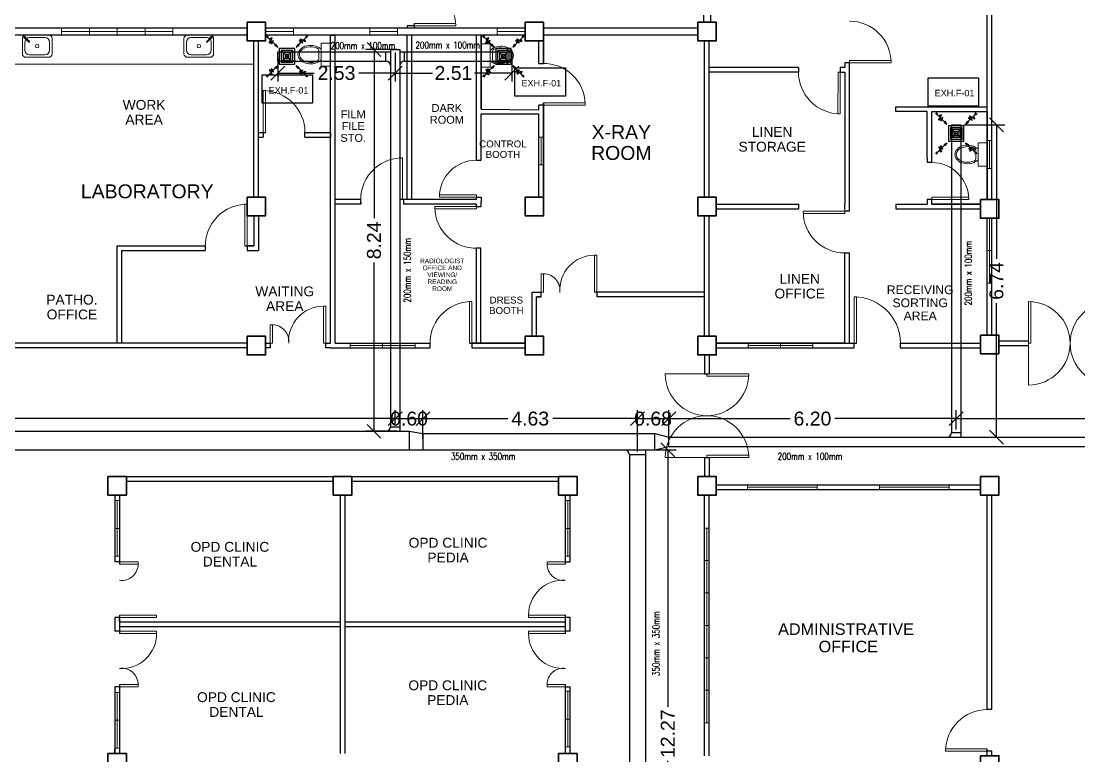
# Model space of a CAD drawing. Header units: millimetres. Extents: x 116 to 538, y 77 to 149.
# Drawn here: x 159.02 to 181.85, y 123.45 to 139.3 of the extents above; entities that cross this region are included whole.
import ezdxf

# ---------------------------------------------------------------- set-up
doc = ezdxf.new("R2010")
doc.units = ezdxf.units.MM
doc.header["$MEASUREMENT"] = 0
for name, color, linetype in [('AIR', 7, 'Continuous'), ('AIR-00', 8, 'Continuous'), ('AIR-03', 30, 'Continuous'), ('dimen', 7, 'Continuous'), ('ducting label', 7, 'Continuous'), ('exhaust', 7, 'Continuous'), ('label', 7, 'Continuous'), ('Legends', 7, 'Continuous')]:
    doc.layers.add(name, color=color, linetype=linetype)
doc.styles.add('Arch-Dim', font='simplex.shx', dxfattribs={"width": 0.75})
doc.styles.get("Standard").update_dxf_attribs({"font": 'arial.ttf'})
doc.styles.add('SWISSLT175', font='swissl.ttf', dxfattribs={"height": 0.175})
doc.dimstyles.new('Copy of dimension', dxfattribs={"dimtxt": 0.3, "dimasz": 0.3, "dimexe": 0.18, "dimexo": 0.0625, "dimgap": 0.09, "dimtad": 0, "dimzin": 0, "dimdsep": 46, "dimtxsty": 'Standard', "dimblk": 'OBLIQUE', "dimcen": 0.09, "dimclrd": 256, "dimclre": 256, "dimclrt": 256, "dimadec": 0, "dimazin": 0, "dimtfac": 1, "dimtofl": 0, "dimtmove": 0, "dimatfit": 3, "dimldrblk": 'OBLIQUE', "dimfxl": 1, "dimtolj": 1, "dimtzin": 0, "dimarcsym": 0})

# ---------------------------------------------------------------- blocks, each defined once
blk = doc.blocks.new('GRILL-C-IN')
at = {"layer": 'AIR-00', "color": 7, "ltscale": 3}
for p, q in [((-0.623, 0.601), (-0.674, 0.651)), ((-0.601, 0.623), (-0.651, 0.674)), ((-0.637, 0.637), (-0.3, 0.3)), ((0.637, 0.637), (0.3, 0.3)), ((0.601, 0.623), (0.651, 0.674)), ((0.623, 0.601), (0.674, 0.651)), ((-0.637, -0.637), (-0.3, -0.3)), ((0.637, -0.637), (0.3, -0.3)), ((-0.623, -0.601), (-0.674, -0.651)), ((-0.601, -0.623), (-0.651, -0.674)), ((0.601, -0.623), (0.651, -0.674)), ((0.623, -0.601), (0.674, -0.651))]:
    blk.add_line(p, q, dxfattribs=at)
at = {"layer": 'AIR-00', "color": 7}
for p, q in [((-0.188, 0.187), (0.187, -0.188)), ((0.187, 0.187), (-0.188, -0.188))]:
    blk.add_line(p, q, dxfattribs=at)
at = {"layer": 'AIR-00', "color": 7, "ltscale": 3}
for points in [[(-0.362, 0.393), (-0.393, 0.362), (-0.3, 0.3)], [(0.393, 0.362), (0.362, 0.393), (0.3, 0.3)], [(-0.362, -0.393), (-0.393, -0.362), (-0.3, -0.3)], [(0.393, -0.362), (0.362, -0.393), (0.3, -0.3)]]:
    blk.add_lwpolyline(points, close=True, dxfattribs=at)
at = {"layer": 'AIR-00', "color": 7}
for points in [[(-0.188, -0.188), (0.187, -0.188), (0.187, 0.187), (-0.188, 0.187)], [(-0.125, -0.125), (0.125, -0.125), (0.125, 0.125), (-0.125, 0.125)], [(-0.062, -0.062), (0.062, -0.062), (0.062, 0.062), (-0.062, 0.062)]]:
    blk.add_lwpolyline(points, close=True, dxfattribs=at)
at = {"layer": 'AIR-00', "color": 7, "ltscale": 3}
for points in [[(-0.441, 0.441), (-0.512, 0.404), (-0.432, 0.514), (-0.568, 0.43), (-0.477, 0.6), (-0.561, 0.561)], [(0.441, 0.441), (0.404, 0.512), (0.514, 0.432), (0.43, 0.568), (0.6, 0.477), (0.561, 0.561)], [(-0.441, -0.441), (-0.512, -0.404), (-0.432, -0.514), (-0.568, -0.43), (-0.477, -0.6), (-0.561, -0.561)], [(0.441, -0.441), (0.404, -0.512), (0.514, -0.432), (0.43, -0.568), (0.6, -0.477), (0.561, -0.561)]]:
    blk.add_spline(points, degree=3, dxfattribs=at)
for points in [[(-0.3, 0.3), (-0.362, 0.393), (-0.393, 0.362)], [(0.3, 0.3), (0.393, 0.362), (0.362, 0.393)], [(-0.3, -0.3), (-0.362, -0.393), (-0.393, -0.362)], [(0.3, -0.3), (0.393, -0.362), (0.362, -0.393)]]:
    blk.add_solid(points, dxfattribs=at)
at = {"layer": 'AIR-03', "color": 7}
blk.add_lwpolyline([(-0.25, -0.25), (0.25, -0.25), (0.25, 0.25), (-0.25, 0.25)], close=True, dxfattribs=at)
blk = doc.blocks.new('_Oblique')
at = {"color": 0, "linetype": 'ByBlock', "lineweight": -2}
blk.add_line((-0.5, -0.5), (0.5, 0.5), dxfattribs=at)
blk = doc.blocks.new('*D25')
at = {"layer": 'Defpoints', "color": 0, "transparency": 16777216}
for p in [(167.093, 130.723), (167.093, 130.55), (149.435, 129.85)]:
    blk.add_point(p, dxfattribs=at)
at = {"layer": 'dimen', "lineweight": -2, "transparency": 16777216}
for p, q in [((149.435, 129.913), (149.435, 130.903)), ((167.093, 130.613), (167.093, 130.903)), ((149.435, 130.723), (157.682, 130.723)), ((167.093, 130.723), (158.846, 130.723))]:
    blk.add_line(p, q, dxfattribs=at)
at = {"layer": 'dimen', "lineweight": -2, "transparency": 16777216, "xscale": 0.3, "yscale": 0.3, "zscale": 0.3, "rotation": 180}
blk.add_blockref('_Oblique', (149.435, 130.723), dxfattribs=at)
at = {"layer": 'dimen', "lineweight": -2, "transparency": 16777216, "xscale": 0.3, "yscale": 0.3, "zscale": 0.3}
blk.add_blockref('_Oblique', (167.093, 130.723), dxfattribs=at)
at = {"layer": 'dimen', "transparency": 16777216, "insert": (158.264, 130.723), "char_height": 0.3, "attachment_point": 5}
blk.add_mtext('\\A1;17.66', dxfattribs=at)
blk = doc.blocks.new('*D26')
at = {"layer": 'Defpoints', "color": 0, "transparency": 16777216}
for p in [(167.693, 130.723), (167.093, 130.55), (167.693, 130.225)]:
    blk.add_point(p, dxfattribs=at)
at = {"layer": 'dimen', "lineweight": -2, "transparency": 16777216}
for p, q in [((167.093, 130.613), (167.093, 130.903)), ((167.693, 130.288), (167.693, 130.903)), ((167.093, 130.723), (167.693, 130.723))]:
    blk.add_line(p, q, dxfattribs=at)
at = {"layer": 'dimen', "lineweight": -2, "transparency": 16777216, "xscale": 0.3, "yscale": 0.3, "zscale": 0.3, "rotation": 180}
blk.add_blockref('_Oblique', (167.093, 130.723), dxfattribs=at)
at = {"layer": 'dimen', "lineweight": -2, "transparency": 16777216, "xscale": 0.3, "yscale": 0.3, "zscale": 0.3}
blk.add_blockref('_Oblique', (167.693, 130.723), dxfattribs=at)
at = {"layer": 'dimen', "transparency": 16777216, "insert": (167.393, 130.723), "char_height": 0.3, "attachment_point": 5}
blk.add_mtext('\\A1;0.60', dxfattribs=at)
blk = doc.blocks.new('*D27')
at = {"layer": 'Defpoints', "color": 0, "transparency": 16777216}
for p in [(166.637, 138.687), (167.193, 138.687), (167.193, 130.45)]:
    blk.add_point(p, dxfattribs=at)
at = {"layer": 'dimen', "lineweight": -2, "transparency": 16777216}
for p, q in [((167.131, 138.687), (166.457, 138.687)), ((166.637, 138.687), (166.637, 135.048)), ((166.637, 130.45), (166.637, 134.09)), ((167.131, 130.45), (166.457, 130.45))]:
    blk.add_line(p, q, dxfattribs=at)
at = {"layer": 'dimen', "lineweight": -2, "transparency": 16777216, "xscale": 0.3, "yscale": 0.3, "zscale": 0.3}
for p, rotation in [((166.637, 138.687), 90), ((166.637, 130.45), 270)]:
    blk.add_blockref('_Oblique', p, dxfattribs=dict(at, rotation=rotation))
at = {"layer": 'dimen', "transparency": 16777216, "insert": (166.637, 134.569), "char_height": 0.3, "attachment_point": 5, "rotation": 90}
blk.add_mtext('\\A1;8.24', dxfattribs=at)
blk = doc.blocks.new('*D28')
at = {"layer": 'Defpoints', "color": 0, "transparency": 16777216}
for p in [(164.562, 138.539), (167.093, 138.687), (164.562, 138.179)]:
    blk.add_point(p, dxfattribs=at)
at = {"layer": 'dimen', "lineweight": -2, "transparency": 16777216}
for p, q in [((167.093, 138.625), (167.093, 137.999)), ((164.562, 138.477), (164.562, 137.999)), ((164.562, 138.179), (165.346, 138.179)), ((167.093, 138.179), (166.31, 138.179))]:
    blk.add_line(p, q, dxfattribs=at)
at = {"layer": 'dimen', "lineweight": -2, "transparency": 16777216, "xscale": 0.3, "yscale": 0.3, "zscale": 0.3, "rotation": 180}
blk.add_blockref('_Oblique', (164.562, 138.179), dxfattribs=at)
at = {"layer": 'dimen', "lineweight": -2, "transparency": 16777216, "xscale": 0.3, "yscale": 0.3, "zscale": 0.3}
blk.add_blockref('_Oblique', (167.093, 138.179), dxfattribs=at)
at = {"layer": 'dimen', "transparency": 16777216, "insert": (165.828, 138.179), "char_height": 0.3, "attachment_point": 5}
blk.add_mtext('\\A1;2.53', dxfattribs=at)
blk = doc.blocks.new('*D29')
at = {"layer": 'Defpoints', "color": 0, "transparency": 16777216}
for p in [(167.093, 138.687), (169.608, 138.539), (169.608, 138.179)]:
    blk.add_point(p, dxfattribs=at)
at = {"layer": 'dimen', "lineweight": -2, "transparency": 16777216}
for p, q in [((167.093, 138.625), (167.093, 137.999)), ((169.608, 138.477), (169.608, 137.999)), ((167.093, 138.179), (167.898, 138.179)), ((169.608, 138.179), (168.804, 138.179))]:
    blk.add_line(p, q, dxfattribs=at)
at = {"layer": 'dimen', "lineweight": -2, "transparency": 16777216, "xscale": 0.3, "yscale": 0.3, "zscale": 0.3, "rotation": 180}
blk.add_blockref('_Oblique', (167.093, 138.179), dxfattribs=at)
at = {"layer": 'dimen', "lineweight": -2, "transparency": 16777216, "xscale": 0.3, "yscale": 0.3, "zscale": 0.3}
blk.add_blockref('_Oblique', (169.608, 138.179), dxfattribs=at)
at = {"layer": 'dimen', "transparency": 16777216, "insert": (168.351, 138.179), "char_height": 0.3, "attachment_point": 5}
blk.add_mtext('\\A1;2.51', dxfattribs=at)
blk = doc.blocks.new('*D30')
at = {"layer": 'Defpoints', "color": 0, "transparency": 16777216}
for p in [(172.321, 130.723), (167.693, 130.225), (172.321, 129.95)]:
    blk.add_point(p, dxfattribs=at)
at = {"layer": 'dimen', "lineweight": -2, "transparency": 16777216}
for p, q in [((167.693, 130.288), (167.693, 130.903)), ((172.321, 130.013), (172.321, 130.903)), ((167.693, 130.723), (169.521, 130.723)), ((172.321, 130.723), (170.493, 130.723))]:
    blk.add_line(p, q, dxfattribs=at)
at = {"layer": 'dimen', "lineweight": -2, "transparency": 16777216, "xscale": 0.3, "yscale": 0.3, "zscale": 0.3, "rotation": 180}
blk.add_blockref('_Oblique', (167.693, 130.723), dxfattribs=at)
at = {"layer": 'dimen', "lineweight": -2, "transparency": 16777216, "xscale": 0.3, "yscale": 0.3, "zscale": 0.3}
blk.add_blockref('_Oblique', (172.321, 130.723), dxfattribs=at)
at = {"layer": 'dimen', "transparency": 16777216, "insert": (170.007, 130.723), "char_height": 0.3, "attachment_point": 5}
blk.add_mtext('\\A1;4.63', dxfattribs=at)
blk = doc.blocks.new('*D31')
at = {"layer": 'Defpoints', "color": 0, "transparency": 16777216}
for p in [(172.996, 130.723), (172.996, 130.225), (172.321, 129.95)]:
    blk.add_point(p, dxfattribs=at)
at = {"layer": 'dimen', "lineweight": -2, "transparency": 16777216}
for p, q in [((172.321, 130.013), (172.321, 130.903)), ((172.996, 130.288), (172.996, 130.903)), ((172.321, 130.723), (172.996, 130.723))]:
    blk.add_line(p, q, dxfattribs=at)
at = {"layer": 'dimen', "lineweight": -2, "transparency": 16777216, "xscale": 0.3, "yscale": 0.3, "zscale": 0.3, "rotation": 180}
blk.add_blockref('_Oblique', (172.321, 130.723), dxfattribs=at)
at = {"layer": 'dimen', "lineweight": -2, "transparency": 16777216, "xscale": 0.3, "yscale": 0.3, "zscale": 0.3}
blk.add_blockref('_Oblique', (172.996, 130.723), dxfattribs=at)
at = {"layer": 'dimen', "transparency": 16777216, "insert": (172.658, 130.723), "char_height": 0.3, "attachment_point": 5}
blk.add_mtext('\\A1;0.68', dxfattribs=at)
blk = doc.blocks.new('*D32')
at = {"layer": 'Defpoints', "color": 0, "transparency": 16777216}
for p in [(179.2, 130.723), (179.2, 130.425), (172.996, 130.225)]:
    blk.add_point(p, dxfattribs=at)
at = {"layer": 'dimen', "lineweight": -2, "transparency": 16777216}
for p, q in [((172.996, 130.288), (172.996, 130.903)), ((179.2, 130.488), (179.2, 130.903)), ((172.996, 130.723), (175.618, 130.723)), ((179.2, 130.723), (176.578, 130.723))]:
    blk.add_line(p, q, dxfattribs=at)
at = {"layer": 'dimen', "lineweight": -2, "transparency": 16777216, "xscale": 0.3, "yscale": 0.3, "zscale": 0.3, "rotation": 180}
blk.add_blockref('_Oblique', (172.996, 130.723), dxfattribs=at)
at = {"layer": 'dimen', "lineweight": -2, "transparency": 16777216, "xscale": 0.3, "yscale": 0.3, "zscale": 0.3}
blk.add_blockref('_Oblique', (179.2, 130.723), dxfattribs=at)
at = {"layer": 'dimen', "transparency": 16777216, "insert": (176.098, 130.723), "char_height": 0.3, "attachment_point": 5}
blk.add_mtext('\\A1;6.20', dxfattribs=at)
blk = doc.blocks.new('*D33')
at = {"layer": 'Defpoints', "color": 0, "transparency": 16777216}
for p in [(189.069, 130.723), (179.2, 130.425), (189.069, 130.225)]:
    blk.add_point(p, dxfattribs=at)
at = {"layer": 'dimen', "lineweight": -2, "transparency": 16777216}
for p, q in [((179.2, 130.488), (179.2, 130.903)), ((189.069, 130.288), (189.069, 130.903)), ((179.2, 130.723), (183.655, 130.723)), ((189.069, 130.723), (184.614, 130.723))]:
    blk.add_line(p, q, dxfattribs=at)
at = {"layer": 'dimen', "lineweight": -2, "transparency": 16777216, "xscale": 0.3, "yscale": 0.3, "zscale": 0.3, "rotation": 180}
blk.add_blockref('_Oblique', (179.2, 130.723), dxfattribs=at)
at = {"layer": 'dimen', "lineweight": -2, "transparency": 16777216, "xscale": 0.3, "yscale": 0.3, "zscale": 0.3}
blk.add_blockref('_Oblique', (189.069, 130.723), dxfattribs=at)
at = {"layer": 'dimen', "transparency": 16777216, "insert": (184.135, 130.723), "char_height": 0.3, "attachment_point": 5}
blk.add_mtext('\\A1;9.87', dxfattribs=at)
blk = doc.blocks.new('*D35')
at = {"layer": 'Defpoints', "color": 0, "transparency": 16777216}
for p in [(179.3, 137.063), (179.3, 130.325), (180.068, 130.325)]:
    blk.add_point(p, dxfattribs=at)
at = {"layer": 'dimen', "lineweight": -2, "transparency": 16777216}
for p, q in [((179.363, 137.063), (180.248, 137.063)), ((180.068, 137.063), (180.068, 134.174)), ((180.068, 130.325), (180.068, 133.214)), ((179.363, 130.325), (180.248, 130.325))]:
    blk.add_line(p, q, dxfattribs=at)
at = {"layer": 'dimen', "lineweight": -2, "transparency": 16777216, "xscale": 0.3, "yscale": 0.3, "zscale": 0.3}
for p, rotation in [((180.068, 137.063), 90), ((180.068, 130.325), 270)]:
    blk.add_blockref('_Oblique', p, dxfattribs=dict(at, rotation=rotation))
at = {"layer": 'dimen', "transparency": 16777216, "insert": (180.068, 133.694), "char_height": 0.3, "attachment_point": 5, "rotation": 90}
blk.add_mtext('\\A1;6.74', dxfattribs=at)
blk = doc.blocks.new('*D36')
at = {"layer": 'Defpoints', "color": 0, "transparency": 16777216}
for p in [(172.496, 130.05), (172.596, 117.78), (172.975, 117.78)]:
    blk.add_point(p, dxfattribs=at)
at = {"layer": 'dimen', "lineweight": -2, "transparency": 16777216}
for p, q in [((172.558, 130.05), (173.155, 130.05)), ((172.975, 130.05), (172.975, 124.508)), ((172.975, 117.78), (172.975, 123.344)), ((172.658, 117.78), (173.155, 117.78))]:
    blk.add_line(p, q, dxfattribs=at)
at = {"layer": 'dimen', "lineweight": -2, "transparency": 16777216, "xscale": 0.3, "yscale": 0.3, "zscale": 0.3}
for p, rotation in [((172.975, 130.05), 90), ((172.975, 117.78), 270)]:
    blk.add_blockref('_Oblique', p, dxfattribs=dict(at, rotation=rotation))
at = {"layer": 'dimen', "transparency": 16777216, "insert": (172.975, 123.926), "char_height": 0.3, "attachment_point": 5, "rotation": 90}
blk.add_mtext('\\A1;12.27', dxfattribs=at)

msp = doc.modelspace()

# ---------------------------------------------------------------- linework, layer by layer
at = {"color": 8, "lineweight": 25}
for p, q in [((173.746, 141.098), (173.746, 139.274)), ((173.896, 141.098), (173.896, 139.274)), ((179.871, 135.448), (179.871, 141.098)), ((179.971, 135.448), (179.971, 141.098)), ((167.501, 139.249), (167.501, 139.149)), ((163.896, 139.149), (158.296, 139.149)), ((163.896, 138.999), (158.296, 138.999)), ((169.896, 139.149), (164.296, 139.149)), ((169.896, 138.999), (164.296, 138.999)), ((165.696, 132.349), (165.696, 138.999)), ((165.796, 132.349), (165.796, 138.999)), ((167.351, 139.199), (167.351, 139.149)), ((167.501, 139.199), (167.351, 139.199)), ((167.351, 135.449), (167.351, 138.999)), ((167.451, 135.449), (167.451, 138.999)), ((168.846, 136.299), (168.846, 138.999)), ((168.946, 137.398), (168.946, 138.999)), ((168.946, 138.999), (168.946, 137.399)), ((173.621, 139.149), (170.296, 139.149)), ((173.621, 138.999), (170.296, 138.999)), ((173.621, 138.999), (171.646, 138.999)), ((164.046, 135.499), (164.046, 138.874)), ((164.146, 135.499), (164.146, 138.874)), ((170.196, 138.386), (170.196, 138.874)), ((170.296, 138.386), (170.296, 138.874)), ((170.296, 138.874), (170.296, 138.386)), ((173.771, 135.499), (173.771, 138.874)), ((173.871, 135.499), (173.871, 138.874)), ((170.196, 138.386), (170.296, 138.386)), ((176.896, 138.399), (176.796, 138.399)), ((176.796, 138.399), (176.796, 138.299)), ((176.796, 138.399), (176.796, 138.299)), ((176.896, 135.199), (176.896, 138.399)), ((175.796, 138.299), (173.871, 138.299)), ((175.796, 138.199), (173.871, 138.199)), ((175.796, 138.299), (175.796, 138.199)), ((176.796, 138.299), (176.696, 138.299)), ((176.696, 138.299), (176.696, 138.199)), ((176.696, 138.199), (176.796, 138.199)), ((176.796, 138.199), (176.796, 135.349)), ((168.946, 137.398), (170.196, 137.387)), ((170.196, 137.386), (170.196, 137.486)), ((170.296, 137.486), (170.196, 137.486)), ((170.296, 135.499), (170.296, 137.536)), ((170.296, 137.536), (170.296, 135.499)), ((170.296, 137.386), (170.296, 137.486)), ((177.896, 137.349), (177.896, 137.449)), ((177.896, 137.449), (179.871, 137.449)), ((168.946, 136.299), (168.946, 137.299)), ((168.946, 137.299), (170.196, 137.299)), ((170.196, 135.499), (170.196, 137.299)), ((170.296, 135.499), (170.296, 137.299)), ((170.296, 137.299), (170.296, 136.799)), ((178.571, 137.349), (177.896, 137.349)), ((178.571, 136.349), (178.571, 137.349)), ((178.671, 137.349), (179.871, 137.349)), ((178.671, 136.349), (178.671, 137.349)), ((179.871, 137.349), (179.871, 135.448)), ((164.146, 136.899), (164.296, 136.899)), ((164.146, 136.799), (164.246, 136.799)), ((164.246, 136.899), (164.246, 136.799)), ((165.146, 136.899), (165.696, 136.899)), ((165.146, 136.799), (165.146, 136.899)), ((165.146, 136.799), (165.696, 136.799)), ((178.571, 136.349), (178.571, 136.249)), ((178.671, 136.249), (178.671, 136.349)), ((178.671, 136.249), (178.571, 136.249)), ((166.351, 135.449), (165.796, 135.449)), ((166.351, 135.349), (165.796, 135.349)), ((166.176, 135.349), (166.171, 135.349)), ((166.351, 135.349), (166.351, 135.449)), ((168.846, 135.449), (167.221, 135.449)), ((167.271, 135.449), (167.271, 135.349)), ((168.846, 135.349), (167.271, 135.349)), ((168.846, 135.499), (168.946, 135.499)), ((168.846, 135.449), (168.846, 135.499)), ((168.846, 135.299), (168.846, 135.349)), ((168.946, 135.499), (168.946, 135.399)), ((168.946, 135.299), (168.946, 135.399)), ((174.021, 135.349), (175.796, 135.349)), ((175.796, 135.349), (175.796, 135.249)), ((176.796, 135.249), (176.796, 135.349)), ((177.896, 135.349), (178.571, 135.349)), ((177.896, 135.349), (177.896, 135.249)), ((178.671, 135.449), (178.571, 135.449)), ((178.571, 135.449), (178.571, 135.349)), ((178.671, 135.349), (178.671, 135.449)), ((178.671, 135.349), (179.721, 135.349)), ((179.721, 135.349), (178.671, 135.349)), ((168.846, 135.299), (168.946, 135.299)), ((174.021, 135.249), (175.796, 135.249)), ((174.021, 135.249), (175.796, 135.249)), ((176.896, 135.199), (176.796, 135.199)), ((177.896, 135.249), (179.721, 135.249)), ((164.046, 135.099), (164.046, 134.449)), ((164.146, 135.099), (164.146, 134.349)), ((173.771, 132.499), (173.771, 135.099)), ((173.871, 132.499), (173.871, 135.099)), ((179.871, 132.524), (179.871, 135.048)), ((179.971, 132.524), (179.971, 135.048)), ((161.096, 132.349), (161.096, 134.449)), ((161.096, 134.449), (162.996, 134.449)), ((162.996, 134.449), (162.996, 134.349)), ((163.846, 134.449), (164.046, 134.449)), ((164.046, 134.449), (163.896, 134.449)), ((163.896, 134.449), (163.896, 134.349)), ((161.196, 132.349), (161.196, 134.349)), ((161.196, 134.349), (162.996, 134.349)), ((163.896, 134.349), (164.046, 134.349)), ((164.046, 134.349), (164.146, 134.349)), ((168.845, 132.349), (168.845, 134.398)), ((168.945, 134.398), (168.845, 134.398)), ((168.945, 132.349), (168.945, 134.398)), ((176.796, 132.349), (176.796, 134.299)), ((176.796, 134.299), (176.896, 134.299)), ((176.896, 132.349), (176.896, 134.299)), ((170.046, 132.499), (170.046, 133.449)), ((170.046, 133.449), (170.246, 133.449)), ((170.246, 133.349), (170.146, 133.349)), ((170.146, 132.499), (170.146, 133.349)), ((170.146, 133.349), (170.246, 133.349)), ((170.246, 133.349), (170.246, 133.449)), ((173.771, 133.449), (171.396, 133.449)), ((171.446, 133.449), (171.446, 133.349)), ((173.771, 133.349), (171.446, 133.349)), ((180.121, 132.399), (180.758, 132.399)), ((163.896, 132.349), (158.296, 132.349)), ((163.896, 132.249), (158.296, 132.249)), ((164.296, 132.349), (164.396, 132.349)), ((164.396, 132.249), (164.296, 132.249)), ((164.396, 132.349), (164.396, 132.249)), ((165.596, 132.349), (165.696, 132.349)), ((165.596, 132.249), (165.596, 132.349)), ((165.696, 132.249), (165.596, 132.249)), ((165.696, 132.249), (167.851, 132.249)), ((165.796, 132.349), (167.845, 132.349)), ((167.845, 132.249), (167.845, 132.349)), ((168.695, 132.349), (169.896, 132.349)), ((168.845, 132.349), (168.745, 132.349)), ((168.745, 132.349), (168.745, 132.249)), ((168.745, 132.249), (169.896, 132.249)), ((169.896, 132.349), (168.796, 132.349)), ((174.021, 132.349), (177.046, 132.349)), ((176.796, 132.349), (174.021, 132.349)), ((174.021, 132.249), (176.996, 132.249)), ((174.021, 132.249), (176.996, 132.249)), ((176.996, 132.249), (176.996, 132.349)), ((177.991, 132.249), (179.721, 132.249)), ((177.996, 132.349), (179.721, 132.349)), ((177.996, 132.249), (177.996, 132.349)), ((180.121, 132.299), (180.758, 132.299)), ((173.771, 132.099), (173.771, 131.687)), ((173.871, 132.099), (173.871, 131.687)), ((173.771, 131.687), (173.871, 131.687)), ((173.771, 129.887), (173.771, 129.475)), ((173.771, 129.887), (173.871, 129.887)), ((173.871, 129.887), (173.871, 129.475)), ((161.296, 129.475), (165.758, 129.475)), ((166.158, 129.475), (170.621, 129.475)), ((161.296, 129.375), (165.758, 129.375)), ((166.158, 129.375), (170.621, 129.375)), ((174.021, 129.298), (179.721, 129.298)), ((174.021, 129.198), (179.721, 129.198)), ((176.871, 129.298), (179.721, 129.298)), ((161.046, 129.075), (161.046, 127.636)), ((161.146, 129.075), (161.146, 127.586)), ((165.908, 129.075), (165.908, 123.498)), ((166.008, 129.075), (166.008, 123.498)), ((170.771, 127.586), (170.771, 129.075)), ((170.871, 127.636), (170.871, 129.075)), ((173.771, 123.448), (173.771, 129.075)), ((173.871, 123.448), (173.871, 129.075)), ((179.871, 124.448), (179.871, 129.075)), ((179.971, 124.448), (179.971, 129.075)), ((161.146, 127.636), (161.046, 127.636)), ((170.771, 127.636), (170.871, 127.636)), ((161.146, 126.486), (161.146, 126.086)), ((170.771, 126.086), (170.771, 126.486)), ((161.046, 126.436), (161.046, 126.136)), ((161.146, 126.436), (161.046, 126.436)), ((161.146, 126.336), (161.146, 126.436)), ((161.146, 126.336), (165.908, 126.336)), ((161.146, 126.236), (165.908, 126.236)), ((161.146, 126.236), (161.146, 126.136)), ((166.008, 126.336), (170.771, 126.336)), ((166.008, 126.236), (170.771, 126.236)), ((170.871, 126.436), (170.771, 126.436)), ((170.871, 126.136), (170.871, 126.436)), ((161.146, 126.136), (161.046, 126.136)), ((170.871, 126.136), (170.771, 126.136)), ((161.046, 124.936), (161.046, 123.498)), ((161.146, 124.936), (161.046, 124.936)), ((161.146, 124.986), (161.146, 123.498)), ((170.771, 123.498), (170.771, 124.986)), ((170.771, 124.936), (170.871, 124.936)), ((170.871, 123.498), (170.871, 124.936)), ((179.971, 124.448), (179.871, 124.448)), ((161.046, 123.498), (161.046, 123.598)), ((179.871, 123.448), (179.871, 123.598)), ((179.971, 123.548), (179.871, 123.548)), ((179.971, 123.448), (179.971, 123.548))]:
    msp.add_line(p, q, dxfattribs=at)
at = {"color": 8}
msp.add_line((167.501, 139.249), (167.501, 139.149), dxfattribs=at)
at = {"color": 8, "lineweight": 13}
for p, q in [((168.401, 139.249), (167.501, 139.249)), ((167.501, 139.199), (168.401, 139.199)), ((177.796, 138.449), (176.896, 138.449)), ((176.896, 138.449), (176.896, 138.399)), ((176.896, 138.399), (177.796, 138.399)), ((177.796, 138.399), (177.796, 138.449)), ((176.646, 137.299), (176.655, 138.199)), ((176.655, 138.199), (176.696, 138.199)), ((176.696, 138.199), (176.696, 137.299)), ((164.246, 136.899), (164.246, 137.799)), ((164.246, 137.799), (164.296, 137.799)), ((164.296, 137.799), (164.296, 136.899)), ((171.196, 137.536), (170.296, 137.536)), ((170.296, 137.486), (171.196, 137.486)), ((171.196, 137.486), (171.196, 137.536)), ((176.696, 137.299), (176.646, 137.299)), ((167.251, 136.349), (167.201, 136.349)), ((167.201, 136.349), (167.201, 135.449)), ((167.251, 135.449), (167.251, 136.349)), ((163.896, 135.349), (163.846, 135.349)), ((163.846, 135.349), (163.846, 134.449)), ((163.896, 134.449), (163.896, 135.349)), ((167.301, 135.449), (167.201, 135.449)), ((168.046, 135.549), (168.846, 135.549)), ((168.846, 135.499), (168.046, 135.499)), ((168.846, 135.499), (168.846, 135.549)), ((178.671, 135.449), (178.671, 135.499)), ((179.471, 135.499), (178.671, 135.499)), ((178.671, 135.449), (179.471, 135.449)), ((179.471, 135.449), (179.471, 135.499)), ((168.846, 135.299), (167.946, 135.299)), ((167.946, 135.299), (167.947, 135.249)), ((167.946, 135.249), (168.846, 135.249)), ((168.846, 135.249), (168.846, 135.299)), ((176.796, 135.199), (175.896, 135.199)), ((175.896, 135.199), (175.896, 135.149)), ((175.896, 135.149), (176.796, 135.149)), ((176.796, 135.149), (176.796, 135.249)), ((176.796, 135.199), (176.796, 135.149)), ((176.996, 133.349), (177.046, 133.349)), ((176.996, 132.349), (176.996, 133.349)), ((177.046, 133.349), (177.046, 132.349)), ((168.745, 133.249), (168.695, 133.249)), ((168.695, 133.249), (168.695, 132.349)), ((168.745, 132.349), (168.745, 133.249)), ((180.758, 132.349), (180.758, 133.249)), ((180.808, 133.249), (180.808, 132.349)), ((180.758, 132.299), (180.758, 132.399)), ((180.808, 132.349), (180.758, 132.349)), ((180.758, 132.349), (180.758, 131.449)), ((173.821, 131.687), (172.921, 131.687)), ((173.821, 131.687), (174.721, 131.687)), ((173.821, 131.637), (173.821, 131.687)), ((174.721, 131.637), (173.821, 131.637)), ((174.721, 131.687), (174.721, 131.637)), ((173.821, 129.887), (172.921, 129.887)), ((173.821, 129.937), (174.721, 129.937)), ((173.821, 129.887), (173.821, 129.937)), ((174.721, 129.887), (173.821, 129.887)), ((174.721, 129.937), (174.721, 129.887)), ((178.971, 123.548), (178.971, 123.598)), ((178.971, 123.598), (179.871, 123.598)), ((179.871, 123.548), (178.971, 123.548))]:
    msp.add_line(p, q, dxfattribs=at)
at = {"color": 8, "lineweight": 9, "ltscale": 0.4}
for p, q in [((159.614, 138.999), (159.124, 138.999)), ((162.611, 138.999), (163.101, 138.999)), ((159.049, 138.924), (159.049, 138.594)), ((159.096, 138.939), (159.187, 138.848)), ((159.104, 138.844), (159.104, 138.674)), ((159.108, 138.952), (159.199, 138.86)), ((159.534, 138.944), (159.204, 138.944)), ((159.634, 138.674), (159.634, 138.844)), ((159.689, 138.594), (159.689, 138.924)), ((162.536, 138.594), (162.536, 138.924)), ((162.591, 138.674), (162.591, 138.844)), ((162.691, 138.944), (163.021, 138.944)), ((163.117, 138.952), (163.026, 138.86)), ((163.129, 138.939), (163.038, 138.848)), ((163.121, 138.844), (163.121, 138.674)), ((163.176, 138.924), (163.176, 138.594)), ((159.204, 138.574), (159.534, 138.574)), ((163.021, 138.574), (162.691, 138.574)), ((159.124, 138.519), (159.614, 138.519)), ((163.101, 138.519), (162.611, 138.519)), ((165.908, 127.556), (165.908, 128.046)), ((166.008, 127.556), (166.008, 128.046)), ((165.908, 124.649), (165.908, 125.139)), ((166.008, 124.649), (166.008, 125.139))]:
    msp.add_line(p, q, dxfattribs=at)
at = {"color": 8, "lineweight": 9}
for p, q in [((161.096, 139.149), (159.896, 139.149)), ((159.896, 139.149), (159.896, 138.999)), ((159.896, 139.074), (162.296, 139.074)), ((160.496, 139.149), (160.496, 138.999)), ((161.096, 139.149), (162.296, 139.149)), ((161.096, 139.149), (161.096, 138.999)), ((161.696, 139.149), (161.696, 138.999)), ((162.296, 139.149), (162.296, 138.999)), ((164.296, 139.149), (164.896, 139.149)), ((164.896, 139.074), (164.296, 139.074)), ((164.896, 139.149), (164.896, 138.999)), ((166.546, 138.999), (166.546, 139.149)), ((167.146, 139.074), (166.546, 139.074)), ((167.146, 138.999), (166.546, 138.999)), ((167.146, 139.149), (167.146, 138.999)), ((169.896, 139.149), (169.296, 139.149)), ((169.296, 139.149), (169.296, 138.999)), ((169.296, 139.074), (169.896, 139.074)), ((165.696, 138.827), (165.496, 138.827)), ((165.496, 138.827), (165.496, 138.327)), ((165.696, 138.327), (165.696, 138.827)), ((168.946, 138.808), (169.146, 138.808)), ((168.946, 138.308), (168.946, 138.808)), ((169.146, 138.808), (169.146, 138.308)), ((165.446, 138.668), (165.446, 138.487)), ((169.196, 138.648), (169.196, 138.467)), ((158.146, 138.374), (164.046, 138.374)), ((165.496, 138.327), (165.696, 138.327)), ((165.696, 138.063), (165.696, 138.133)), ((169.146, 138.308), (168.946, 138.308)), ((170.296, 136.799), (170.196, 136.799)), ((170.196, 136.799), (170.196, 136.199)), ((170.246, 136.799), (170.246, 136.199)), ((179.871, 136.422), (179.871, 136.722)), ((179.871, 136.722), (179.971, 136.722)), ((179.921, 136.722), (179.921, 136.122)), ((179.971, 136.722), (179.971, 136.122)), ((179.621, 136.513), (179.621, 136.332)), ((179.871, 136.672), (179.671, 136.672)), ((179.671, 136.672), (179.671, 136.172)), ((179.871, 136.172), (179.871, 136.672)), ((170.196, 136.199), (170.296, 136.199)), ((179.671, 136.172), (179.871, 136.172)), ((179.971, 136.122), (179.871, 136.122)), ((179.871, 134.348), (179.871, 135.048)), ((179.871, 135.048), (179.971, 135.048)), ((179.921, 135.048), (179.921, 133.648)), ((179.971, 135.048), (179.971, 133.648)), ((179.871, 134.348), (179.971, 134.348)), ((179.971, 133.648), (179.871, 133.648)), ((166.121, 132.249), (166.121, 132.349)), ((167.521, 132.299), (166.121, 132.299)), ((167.521, 132.249), (166.121, 132.249)), ((166.821, 132.349), (167.521, 132.349)), ((166.821, 132.349), (166.821, 132.249)), ((167.521, 132.349), (167.521, 132.249)), ((174.708, 132.249), (174.708, 132.349)), ((176.108, 132.299), (174.708, 132.299)), ((176.108, 132.249), (174.708, 132.249)), ((175.408, 132.349), (176.108, 132.349)), ((175.408, 132.349), (175.408, 132.249)), ((176.108, 132.349), (176.108, 132.249)), ((175.446, 129.298), (174.696, 129.298)), ((174.696, 129.298), (174.696, 129.198)), ((174.696, 129.248), (176.196, 129.248)), ((174.696, 129.198), (176.196, 129.198)), ((176.196, 129.198), (176.196, 129.298)), ((177.546, 129.198), (177.546, 129.298)), ((177.546, 129.248), (179.046, 129.248)), ((179.046, 129.198), (177.546, 129.198)), ((178.296, 129.298), (179.046, 129.298)), ((179.046, 129.298), (179.046, 129.198)), ((173.771, 127.662), (173.771, 128.362)), ((173.771, 128.362), (173.871, 128.362)), ((173.821, 128.362), (173.821, 126.962)), ((173.871, 128.362), (173.871, 126.962)), ((173.771, 127.662), (173.871, 127.662)), ((173.771, 126.262), (173.771, 126.962)), ((173.771, 126.962), (173.871, 126.962)), ((173.871, 126.962), (173.771, 126.962)), ((173.821, 126.962), (173.821, 125.562)), ((173.871, 126.962), (173.871, 125.562)), ((173.771, 126.262), (173.871, 126.262)), ((173.871, 125.562), (173.771, 125.562)), ((173.771, 124.862), (173.771, 125.562)), ((173.771, 125.562), (173.871, 125.562)), ((173.871, 125.562), (173.771, 125.562)), ((173.821, 125.562), (173.821, 124.162)), ((173.871, 125.562), (173.871, 124.162)), ((173.771, 124.862), (173.871, 124.862)), ((173.871, 124.162), (173.771, 124.162))]:
    msp.add_line(p, q, dxfattribs=at)
at = {"color": 8, "lineweight": -2}
for p, q in [((165.696, 138.999), (165.796, 138.999)), ((169.296, 139.149), (167.146, 139.149)), ((173.871, 138.199), (173.871, 138.299)), ((165.696, 136.899), (165.696, 136.799)), ((168.846, 136.299), (168.946, 136.299)), ((167.851, 132.249), (167.845, 132.249)), ((179.971, 123.448), (179.971, 123.548))]:
    msp.add_line(p, q, dxfattribs=at)
at = {"color": 8, "linetype": 'ByBlock', "lineweight": 9}
for p, q in [((161.146, 128.955), (161.046, 128.955)), ((161.046, 128.955), (161.046, 127.755)), ((161.096, 128.955), (161.096, 127.755)), ((161.146, 128.355), (161.146, 128.955)), ((170.871, 128.955), (170.771, 128.955)), ((170.771, 128.955), (170.771, 127.755)), ((170.821, 128.955), (170.821, 127.755)), ((170.871, 128.355), (170.871, 128.955)), ((161.046, 128.355), (161.146, 128.355)), ((170.771, 128.355), (170.871, 128.355)), ((161.046, 127.755), (161.146, 127.755)), ((170.771, 127.755), (170.871, 127.755)), ((161.146, 124.817), (161.046, 124.817)), ((161.046, 124.817), (161.046, 123.617)), ((161.096, 124.817), (161.096, 123.617)), ((161.146, 124.217), (161.146, 124.817)), ((170.871, 124.842), (170.771, 124.842)), ((170.771, 124.842), (170.771, 123.642)), ((170.821, 124.842), (170.821, 123.642)), ((170.871, 124.242), (170.871, 124.842)), ((161.046, 124.217), (161.146, 124.217)), ((170.771, 124.242), (170.871, 124.242)), ((161.046, 123.617), (161.146, 123.617)), ((170.771, 123.642), (170.871, 123.642))]:
    msp.add_line(p, q, dxfattribs=at)
at = {"color": 8, "lineweight": 35}
for points in [[(163.896, 139.274), (164.296, 139.274), (164.296, 138.874), (163.896, 138.874)], [(169.896, 139.274), (170.296, 139.274), (170.296, 138.874), (169.896, 138.874)], [(173.621, 139.274), (174.021, 139.274), (174.021, 138.874), (173.621, 138.874)], [(163.896, 135.499), (164.296, 135.499), (164.296, 135.099), (163.896, 135.099)], [(169.896, 135.499), (170.296, 135.499), (170.296, 135.099), (169.896, 135.099)], [(173.621, 135.499), (174.021, 135.499), (174.021, 135.099), (173.621, 135.099)], [(179.721, 135.448), (180.121, 135.448), (180.121, 135.048), (179.721, 135.048)], [(163.896, 132.499), (164.296, 132.499), (164.296, 132.099), (163.896, 132.099)], [(169.896, 132.499), (170.296, 132.499), (170.296, 132.099), (169.896, 132.099)], [(173.621, 132.499), (174.021, 132.499), (174.021, 132.099), (173.621, 132.099)], [(179.721, 132.524), (180.121, 132.524), (180.121, 132.124), (179.721, 132.124)], [(160.896, 129.475), (161.296, 129.475), (161.296, 129.075), (160.896, 129.075)], [(165.758, 129.475), (166.158, 129.475), (166.158, 129.075), (165.758, 129.075)], [(170.621, 129.475), (171.021, 129.475), (171.021, 129.075), (170.621, 129.075)], [(173.621, 129.475), (174.021, 129.475), (174.021, 129.075), (173.621, 129.075)], [(179.721, 129.475), (180.121, 129.475), (180.121, 129.075), (179.721, 129.075)], [(160.896, 123.498), (161.296, 123.498), (161.296, 123.098), (160.896, 123.098)], [(170.621, 123.498), (171.021, 123.498), (171.021, 123.098), (170.621, 123.098)], [(179.721, 123.45), (180.121, 123.45), (180.121, 123.05), (179.721, 123.05)]]:
    msp.add_lwpolyline(points, close=True, dxfattribs=at)
at = {"color": 8, "lineweight": 9}
for points in [[(159.896, 139.149), (162.296, 139.149), (162.296, 138.999), (159.896, 138.999)], [(164.296, 139.149), (164.896, 139.149), (164.896, 138.999), (164.296, 138.999)], [(166.546, 139.149), (167.146, 139.149), (167.146, 138.999), (166.546, 138.999)], [(169.296, 139.149), (169.896, 139.149), (169.896, 138.999), (169.296, 138.999)], [(169.296, 139.149), (169.896, 139.149), (169.896, 138.999), (169.296, 138.999)], [(170.196, 136.799), (170.296, 136.799), (170.296, 136.199), (170.196, 136.199)], [(179.871, 136.722), (179.971, 136.722), (179.971, 136.122), (179.871, 136.122)], [(179.871, 135.048), (179.971, 135.048), (179.971, 133.648), (179.871, 133.648)], [(166.121, 132.349), (167.521, 132.349), (167.521, 132.299), (166.121, 132.299)], [(174.708, 132.349), (176.108, 132.349), (176.108, 132.249), (174.708, 132.249)], [(174.696, 129.298), (176.196, 129.298), (176.196, 129.198), (174.696, 129.198)], [(177.546, 129.298), (179.046, 129.298), (179.046, 129.198), (177.546, 129.198)], [(161.046, 128.955), (161.146, 128.955), (161.146, 127.755), (161.046, 127.755)], [(170.771, 128.955), (170.871, 128.955), (170.871, 127.755), (170.771, 127.755)], [(173.771, 128.362), (173.871, 128.362), (173.871, 124.162), (173.771, 124.162)], [(161.046, 124.817), (161.146, 124.817), (161.146, 123.617), (161.046, 123.617)], [(170.771, 124.842), (170.871, 124.842), (170.871, 123.642), (170.771, 123.642)]]:
    msp.add_lwpolyline(points, close=True, dxfattribs=at)
at = {"color": 8, "lineweight": 13, "ltscale": 0.03}
for points in [[(171.396, 133.449), (171.446, 133.449), (171.446, 134.249), (171.396, 134.249)], [(170.246, 133.449), (170.296, 133.449), (170.296, 133.849), (170.246, 133.849)], [(165.546, 132.349), (165.596, 132.349), (165.596, 133.149), (165.546, 133.149)], [(164.396, 132.349), (164.446, 132.349), (164.446, 132.749), (164.396, 132.749)], [(161.146, 127.636), (161.146, 127.586), (161.546, 127.586), (161.546, 127.636)], [(170.771, 127.636), (170.771, 127.586), (170.371, 127.586), (170.371, 127.636)], [(161.146, 126.486), (161.146, 126.436), (161.946, 126.436), (161.946, 126.486)], [(170.771, 126.486), (170.771, 126.436), (169.971, 126.436), (169.971, 126.486)], [(161.146, 126.086), (161.146, 126.136), (161.946, 126.136), (161.946, 126.086)], [(170.771, 126.086), (170.771, 126.136), (169.971, 126.136), (169.971, 126.086)], [(161.146, 124.936), (161.146, 124.986), (161.546, 124.986), (161.546, 124.936)], [(170.771, 124.936), (170.771, 124.986), (170.371, 124.986), (170.371, 124.936)]]:
    msp.add_lwpolyline(points, close=True, dxfattribs=at)
at = {"color": 8, "lineweight": 9, "ltscale": 0.4}
for centre in [(159.369, 138.759), (162.856, 138.759)]:
    msp.add_circle(centre, 0.0375, dxfattribs=at)
at = {"color": 8, "lineweight": 13}
for centre, radius, start, end in [((167.501, 139.199), 0.9, 359.9636, 90.0139), ((176.896, 138.399), 0.9, 0, 90), ((170.296, 137.486), 0.9, 1.5911, 91.5911), ((176.696, 138.199), 0.9, 178.9827, 270), ((164.246, 136.899), 0.9, 0, 90), ((167.251, 135.449), 0.9, 90, 186.3794), ((168.846, 135.499), 0.8, 90, 180), ((178.671, 135.449), 0.8, 0, 90), ((163.896, 134.449), 0.9, 90, 181.5911), ((168.845, 135.299), 0.9, 181.5911, 271.5911), ((176.796, 135.199), 0.9, 180, 270), ((176.996, 132.349), 1, 354.2608, 90), ((168.745, 132.349), 0.9, 90, 186.3794), ((180.758, 132.349), 0.9, 270, 90), ((182.558, 132.349), 0.9, 90, 270), ((173.821, 131.687), 0.9, 180, 0), ((173.821, 129.887), 0.9, 0, 180), ((179.871, 123.548), 0.9, 90.0002, 180.0002)]:
    msp.add_arc(centre, radius, start, end, dxfattribs=at)
at = {"color": 8, "lineweight": 9, "ltscale": 0.4}
for centre, radius, start, end in [((159.124, 138.924), 0.075, 90, 180), ((159.614, 138.924), 0.075, 0, 90), ((162.611, 138.924), 0.075, 90, 180), ((163.101, 138.924), 0.075, 0, 90), ((159.102, 138.945), 0.0217, 338.7565, 291.2435), ((159.102, 138.945), 0.0145, 352.0499, 277.9501), ((159.102, 138.945), 0.00874, 45, 225), ((159.204, 138.844), 0.1, 140.0132, 180), ((159.204, 138.844), 0.1, 90, 129.9868), ((159.193, 138.854), 0.00874, 225, 45), ((159.534, 138.844), 0.1, 0, 90), ((162.691, 138.844), 0.1, 90, 180), ((163.021, 138.844), 0.1, 50.0132, 90), ((163.032, 138.854), 0.00874, 135, 315), ((163.021, 138.844), 0.1, 0, 39.9868), ((163.123, 138.945), 0.0217, 248.7565, 201.2435), ((163.123, 138.945), 0.0145, 262.0499, 187.9501), ((163.123, 138.945), 0.00874, 315, 135), ((159.124, 138.594), 0.075, 180, 270), ((159.204, 138.674), 0.1, 180, 270), ((159.534, 138.674), 0.1, 270, 0), ((159.614, 138.594), 0.075, 270, 0), ((162.611, 138.594), 0.075, 180, 270), ((162.691, 138.674), 0.1, 180, 270), ((163.021, 138.674), 0.1, 270, 0), ((163.101, 138.594), 0.075, 270, 0)]:
    msp.add_arc(centre, radius, start, end, dxfattribs=at)
at = {"color": 8, "lineweight": 9}
for centre, start, end in [((165.396, 138.668), 0, 61.8499), ((169.246, 138.648), 118.1501, 180), ((165.396, 138.487), 298.0084, 360), ((169.246, 138.467), 180, 241.9916), ((179.571, 136.513), 0, 61.8499), ((179.571, 136.332), 298.0084, 360)]:
    msp.add_arc(centre, 0.05, start, end, dxfattribs=at)
at = {"color": 8, "lineweight": -2}
msp.add_arc((178.671, 135.449), 0.8, 194.3615, 194.4775, dxfattribs=at)
at = {"color": 8, "lineweight": 13, "ltscale": 0.03}
for centre, radius, start, end in [((171.396, 133.497), 0.752, 90, 183.6952), ((170.296, 133.495), 0.353, 352.3719, 90), ((165.546, 132.397), 0.752, 90, 183.6952), ((164.446, 132.395), 0.353, 352.3719, 90), ((161.193, 127.586), 0.353, 262.3719, 0), ((170.724, 127.586), 0.353, 180, 277.6281), ((170.722, 126.486), 0.752, 86.3048, 180), ((161.194, 126.086), 0.752, 266.3048, 0), ((170.722, 126.086), 0.752, 180, 273.6952), ((161.193, 124.986), 0.353, 0, 97.6281), ((170.724, 124.986), 0.353, 82.3719, 180)]:
    msp.add_arc(centre, radius, start, end, dxfattribs=at)
at = {"color": 8, "lineweight": 9}
for centre in [(165.271, 138.577), (179.446, 136.422)]:
    msp.add_ellipse(centre, major_axis=(0.275, 0), ratio=0.727273, start_param=0.612555, end_param=5.670631, dxfattribs=at)
at = {"color": 8, "lineweight": 9, "extrusion": (0, 0, -1)}
msp.add_ellipse((169.371, 138.558), major_axis=(-0.275, 0), ratio=0.727273, start_param=0.612555, end_param=5.670631, dxfattribs=at)
at = {"color": 8, "lineweight": 9}
for points in [[(165.419, 138.712), (165.403, 138.721), (165.385, 138.728), (165.294, 138.755), (165.207, 138.75), (165.075, 138.692), (165.034, 138.642), (165.02, 138.544), (165.046, 138.492), (165.157, 138.418), (165.241, 138.4), (165.355, 138.415), (165.39, 138.427), (165.419, 138.443)], [(169.222, 138.692), (169.239, 138.701), (169.257, 138.708), (169.348, 138.735), (169.435, 138.73), (169.567, 138.672), (169.608, 138.622), (169.621, 138.524), (169.595, 138.472), (169.484, 138.398), (169.401, 138.38), (169.287, 138.396), (169.252, 138.407), (169.222, 138.423)], [(179.594, 136.557), (179.578, 136.566), (179.56, 136.573), (179.469, 136.6), (179.382, 136.595), (179.25, 136.537), (179.209, 136.487), (179.195, 136.389), (179.221, 136.337), (179.332, 136.263), (179.416, 136.245), (179.53, 136.261), (179.565, 136.272), (179.594, 136.288)]]:
    msp.add_open_spline(points, degree=3, knots=[0.937253, 0.937253, 0.937253, 0.937253, 1.185372, 1.185372, 2.113864, 2.113864, 3.042356, 3.042356, 3.970847, 3.970847, 4.899339, 4.899339, 5.346062, 5.346062, 5.346062, 5.346062], dxfattribs=at)
msp.add_point((165.696, 137.977), dxfattribs=at)
at = {"layer": 'exhaust'}
for p, q in [((164.562, 138.639), (166.993, 138.639)), ((164.562, 138.439), (164.562, 138.639)), ((166.893, 138.439), (166.893, 138.639)), ((166.993, 138.687), (166.993, 130.55)), ((166.993, 138.687), (167.193, 138.687)), ((167.193, 138.687), (167.193, 130.45)), ((167.193, 138.639), (169.608, 138.639)), ((167.293, 138.439), (167.293, 138.639)), ((169.608, 138.639), (169.608, 138.439)), ((164.562, 138.439), (166.893, 138.439)), ((167.293, 138.439), (169.608, 138.439)), ((179.1, 137.063), (179.1, 130.425)), ((179.1, 137.063), (179.3, 137.063)), ((179.3, 137.063), (179.3, 130.325)), ((149.785, 130.45), (167.393, 130.45)), ((166.993, 130.55), (167.193, 130.55)), ((167.393, 130.45), (167.393, 130.05)), ((167.393, 130.45), (167.693, 130.4)), ((167.693, 130.4), (172.696, 130.4)), ((167.693, 130.4), (167.693, 130.05)), ((172.696, 130.05), (172.696, 130.4)), ((172.696, 130.4), (172.996, 130.325)), ((172.996, 130.325), (189.069, 130.325)), ((172.996, 130.125), (172.996, 130.325)), ((179.1, 130.425), (179.3, 130.425)), ((172.696, 130.05), (172.996, 130.125)), ((172.996, 130.125), (189.069, 130.125)), ((149.685, 130.05), (172.696, 130.05)), ((172.146, 129.95), (172.146, 104.785)), ((172.146, 129.95), (172.496, 129.95)), ((172.496, 130.05), (172.496, 117.405))]:
    msp.add_line(p, q, dxfattribs=at)
for centre, start, end in [((166.893, 138.339), 0, 90), ((167.293, 138.339), 90, 180), ((166.893, 130.55), 270, 0), ((179, 130.425), 270, 0), ((172.046, 129.95), 0, 90)]:
    msp.add_arc(centre, 0.1, start, end, dxfattribs=at)
at = {"layer": 'Legends'}
for points in [[(164.22, 138.139), (165.31, 138.139), (165.31, 137.528), (164.22, 137.528)], [(169.675, 138.292), (170.765, 138.292), (170.765, 137.68), (169.675, 137.68)], [(178.592, 138.079), (179.682, 138.079), (179.682, 137.468), (178.592, 137.468)]]:
    msp.add_lwpolyline(points, close=True, dxfattribs=at)

# ---------------------------------------------------------------- block references
at = {"layer": 'AIR', "xscale": 0.6658363358532475, "yscale": 0.6658363358532475, "zscale": 0.6658363358532475}
for p in [(164.758, 138.539), (169.429, 138.539), (179.2, 136.876)]:
    msp.add_blockref('GRILL-C-IN', p, dxfattribs=at)

# ---------------------------------------------------------------- texts
at = {"layer": 'ducting label', "color": 7, "linetype": 'Continuous', "lineweight": 25, "char_height": 0.15, "attachment_point": 1, "style": 'Arch-Dim'}
for s, width, insert in [('\\A1;200mm x 100mm', 1.61517, (165.701, 138.842)), ('\\A1;200mm x 100mm', 1.54358, (167.532, 138.856)), ('\\A1;350mm x 350mm', 1.99683, (168.295, 129.986)), ('\\A1;200mm x 100mm', 1.56158, (175.348, 129.986))]:
    msp.add_mtext_dynamic_manual_height_columns(s, width=width, gutter_width=1.011, heights=[0], dxfattribs=dict(at, insert=insert))
at = {"layer": 'ducting label', "color": 7, "linetype": 'Continuous', "lineweight": 25, "char_height": 0.15, "attachment_point": 1, "rotation": 90, "style": 'Arch-Dim'}
for s, width, heights, insert in [('\\A1;200mm x 150mm', 1.60667, [0], (167.282, 133.226)), ('\\A1;200mm x 100mm', 1.60667, [0], (179.383, 133.165)), ('\\A1;350mm x 350mm', 1.61747, [0.4], (172.649, 125.171))]:
    msp.add_mtext_dynamic_manual_height_columns(s, width=width, gutter_width=1.011, heights=heights, dxfattribs=dict(at, insert=insert))
at = {"layer": 'label', "color": 8, "lineweight": -2, "ltscale": 0.4, "attachment_point": 5, "line_spacing_factor": 0.9, "style": 'SWISSLT175'}
for s, insert, char_height in [('WORK\\PAREA', (161.675, 137.333), 0.2125), ('DARK\\PROOM', (168.208, 137.297), 0.17), ('FILM\\PFILE\\PSTO.', (166.188, 137.034), 0.17), ('X-RAY \\PROOM', (171.973, 136.678), 0.3), ('LINEN\\PSTORAGE', (175.228, 136.748), 0.2125), ('CONTROL\\PBOOTH', (169.418, 136.536), 0.15), ('LABORATORY', (161.743, 135.625), 0.3), ('RADIOLOGIST\\POFFICE AND\\PVIEWING/\\PREADING\\PROOM', (168.109, 133.826), 0.1), ('LINEN\\POFFICE', (175.822, 133.58), 0.2125), ('WAITING\\PAREA', (164.71, 133.31), 0.2125), ('RECEIVING\\PSORTING\\PAREA', (178.422, 133.222), 0.1875), ('PATHO.\\POFFICE', (160.118, 133.129), 0.2125), ('DRESS\\PBOOTH', (169.492, 133.168), 0.15)]:
    msp.add_mtext(s, dxfattribs=dict(at, insert=insert, char_height=char_height))
at = {"layer": 'label', "color": 8, "linetype": 'ByBlock', "lineweight": 9, "ltscale": 0.4, "char_height": 0.2125, "attachment_point": 5, "line_spacing_factor": 0.9, "style": 'SWISSLT175'}
for s, insert in [('OPD CLINIC\\PDENTAL', (163.528, 127.798)), ('OPD CLINIC\\PPEDIA', (168.234, 127.887)), ('OPD CLINIC\\PPEDIA', (168.228, 124.811)), ('OPD CLINIC\\PDENTAL', (163.668, 124.555))]:
    msp.add_mtext(s, dxfattribs=dict(at, insert=insert))
at = {"layer": 'label', "color": 8, "lineweight": -2, "ltscale": 0.4, "insert": (176.822, 125.993), "char_height": 0.25, "attachment_point": 5, "rotation": 0.0002, "line_spacing_factor": 0.9, "style": 'SWISSLT175'}
msp.add_mtext('ADMINISTRATIVE^J OFFICE', dxfattribs=at)
at = {"layer": 'Legends', "linetype": 'Continuous', "lineweight": 25, "char_height": 0.14, "attachment_point": 1}
for insert in [(164.362, 137.877), (169.818, 138.03), (178.734, 137.817)]:
    msp.add_mtext_dynamic_manual_height_columns('EXH.F-01', width=0.44811, gutter_width=1.011, heights=[0], dxfattribs=dict(at, insert=insert))

# ---------------------------------------------------------------- dimensions: what is measured, and where the dimension line sits
at = {"layer": 'dimen'}
for base, p1, p2, picture, middle in [((166.637, 138.687), (167.193, 130.45), (167.193, 138.687), '*D27', (166.637, 134.569)), ((180.068, 130.325), (179.3, 137.063), (179.3, 130.325), '*D35', (180.068, 133.694))]:
    dim = msp.add_linear_dim(base=base, p1=p1, p2=p2, angle=90, dimstyle='Copy of dimension', dxfattribs=at)
    dim.commit()
    dim.dimension.update_dxf_attribs({"geometry": picture, "text_midpoint": middle})
for base, p1, p2, picture, middle in [((164.562, 138.179), (167.093, 138.687), (164.562, 138.539), '*D28', (165.828, 138.179)), ((167.693, 130.723), (167.093, 130.55), (167.693, 130.225), '*D26', (167.393, 130.723)), ((172.995763992, 130.722669096), (172.320763992, 129.95005929), (172.995763992, 130.22505929), '*D31', (172.658263992, 130.722669096))]:
    dim = msp.add_linear_dim(base=base, p1=p1, p2=p2, dimstyle='Copy of dimension', dxfattribs=at)
    dim.commit()
    dim.dimension.update_dxf_attribs({"geometry": picture, "text_midpoint": middle, "dimtype": 160})
for base, p1, p2, picture, middle in [((169.6084, 138.1794), (167.0935, 138.6875), (169.6084, 138.5394), '*D29', (168.3509, 138.1794)), ((167.093, 130.723), (149.435, 129.85), (167.093, 130.55), '*D25', (158.264, 130.723)), ((172.321, 130.723), (167.693, 130.225), (172.321, 129.95), '*D30', (170.007, 130.723)), ((179.2, 130.723), (172.996, 130.225), (179.2, 130.425), '*D32', (176.098, 130.723)), ((189.069, 130.723), (179.2, 130.425), (189.069, 130.225), '*D33', (184.135, 130.723))]:
    dim = msp.add_linear_dim(base=base, p1=p1, p2=p2, dimstyle='Copy of dimension', dxfattribs=at)
    dim.commit()
    dim.dimension.update_dxf_attribs({"geometry": picture, "text_midpoint": middle})
dim = msp.add_linear_dim(base=(172.975, 117.78), p1=(172.496, 130.05), p2=(172.596, 117.78), angle=90, dimstyle='Copy of dimension', dxfattribs=at)
dim.commit()
dim.dimension.update_dxf_attribs({"geometry": '*D36', "text_midpoint": (172.975, 123.926), "dimtype": 160})

doc.saveas('drawing.dxf')
